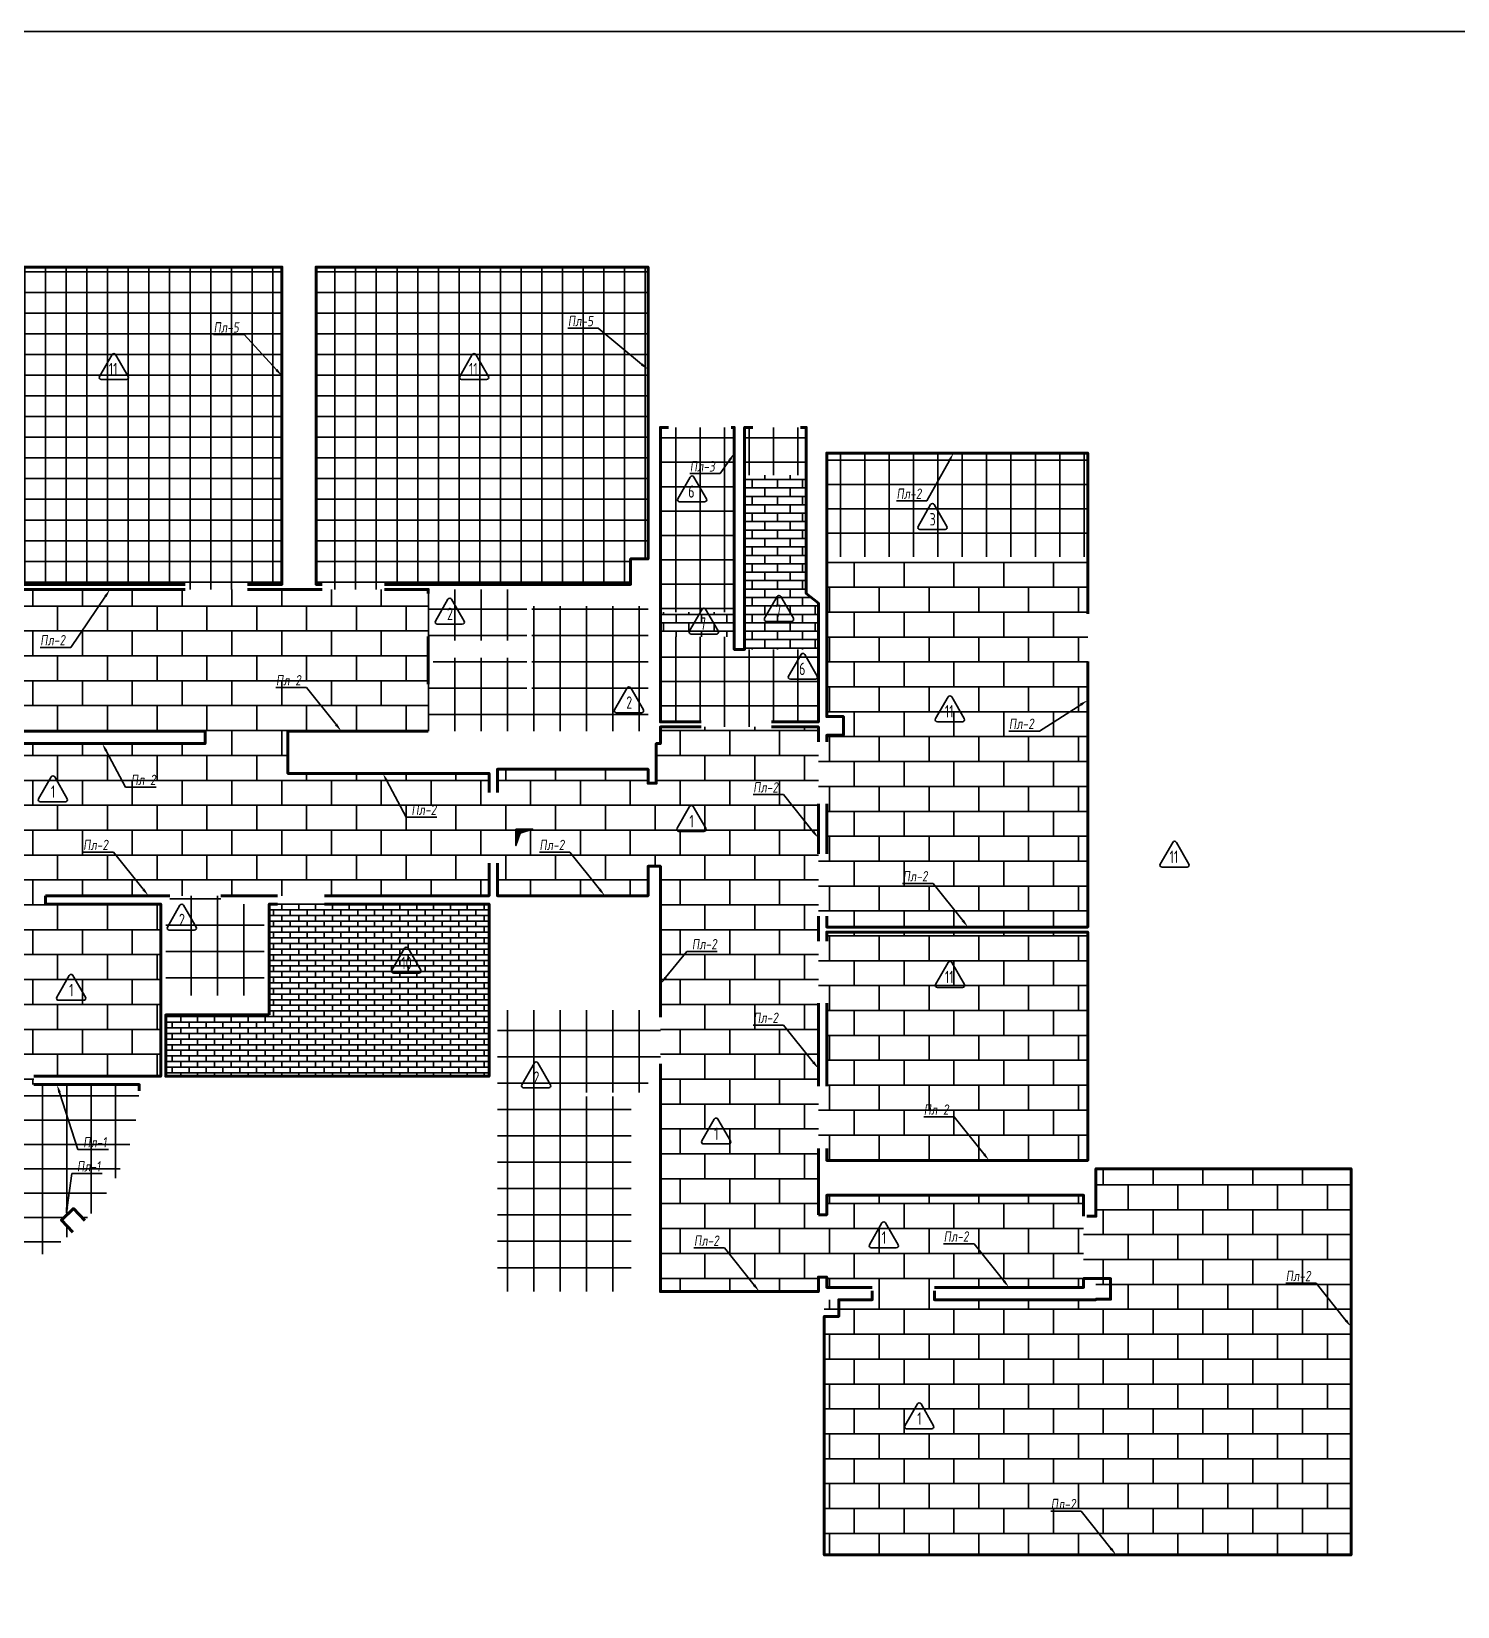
# Model space of a CAD drawing. Header units: millimetres. Extents: x -510890 to 418982, y -118257 to 141350.
# Drawn here: x -172302 to -137923, y -72429 to -34460 of the extents above; entities that cross this region are included whole.
import ezdxf
from ezdxf import colors
from ezdxf.entities.mleader import LeaderData, LeaderLine
from ezdxf.enums import TextEntityAlignment as Align
from ezdxf.math import Vec2, Vec3

# ---------------------------------------------------------------- set-up
doc = ezdxf.new("R2010")
doc.units = ezdxf.units.MM
doc.layers.add('АР_Площадь контур', color=220, linetype='Continuous', lineweight=35, plot=False)
doc.styles.add('ISOCPEUR', font='isocpeur.ttf', dxfattribs={"height": 800})
doc.styles.add('Архитект', font='isocpeur.ttf', dxfattribs={"width": 0.8, "oblique": 8})
pattern_1 = [(0, (209610.45, -28798.6), (0, 203.2254), []), (90, (209610.45, -28798.6), (-304.8, 203.2254), [203.2254, -203.2254])]
pattern_2 = [(90, (2999.9, -126491.3), (-587.375, 0), []), (180, (2999.9, -126491.3), (-6e-14, -587.375), [])]
pattern_3 = [(90, (2999.9, -126491.3), (-635, 0), []), (180, (2999.9, -126491.3), (0, -635), [])]
pattern_4 = [(0, (2999.9, -126491.3), (0, 600.2528), []), (90, (2999.9, -126491.3), (-600.2528, 600.2528), [600.253, -600.253])]
pattern_5 = [(90, (2999.9, -126491.3), (-498.475, 0), []), (180, (2999.9, -126491.3), (-6e-14, -498.475), [])]

# ---------------------------------------------------------------- blocks, each defined once
blk = doc.blocks.new('стрелка')
at = {"true_color": 0xff0505, "transparency": 33554687}
h = blk.add_hatch(color=1, dxfattribs=at)
h.dxf.hatch_style = 1
h.paths.add_polyline_path([(0, 0), (0, 400), (-101, 101), (-400, 0)])
at = {"transparency": 33554687, "flags": 128}
blk.add_lwpolyline([(0, 0), (0, 400), (-101, 101), (-400, 0), (0, 0)], dxfattribs=at)

msp = doc.modelspace()

# ---------------------------------------------------------------- hatches: boundary and pattern name
at = {"layer": 'АР_Площадь контур', "true_color": 0x000000}
h = msp.add_hatch(dxfattribs=at)
h.set_pattern_fill('AR-B816', color=18, scale=2.954)
h.set_pattern_definition([(0, (2999.9, -81926.04), (0, 600.2528), []), (90, (2999.9, -81926.04), (-600.2528, 600.2528), [600.2528, -600.2528])])
h.paths.add_polyline_path([(-168118.9, -51325.6), (-168118.9, -51625.6), (-181228.9, -51625.6), (-181228.9, -51325.6)])
h.paths.add_polyline_path([(-183228.9, -51325.6), (-183228.9, -51625.6), (-183228.9, -52346.8), (-187683.9, -52346.8), (-187683.9, -52808.2), (-187883.9, -52808.2), (-187883.9, -52246.8), (-191638.9, -52246.8), (-191638.9, -52583.1), (-191938.9, -52583.1), (-191938.9, -51625.6), (-195778.9, -51625.6), (-195778.9, -62735.6), (-195978.9, -62735.6), (-195978.9, -62515.6), (-202253.9, -62515.6), (-202253.9, -64735.6), (-195978.9, -64735.6), (-195978.9, -64235.6), (-195778.9, -64235.6), (-195778.9, -64835.6), (-191838.9, -64835.6), (-191838.9, -54583.1), (-191638.9, -54583.1), (-191638.9, -55295.6), (-187883.9, -55295.6), (-187883.9, -54508.2), (-187683.9, -54508.2), (-187683.9, -55295.6), (-176986.9, -55295.6), (-176986.9, -55495.6), (-179423.9, -55495.7), (-179423.9, -59645.7), (-176666.6, -59645.6), (-176666.6, -59845.6), (-174966.6, -59845.6), (-174966.6, -59645.6), (-173946.9, -59645.7), (-173946.9, -59845.6), (-172246.9, -59845.6), (-172246.9, -59645.8), (-169185.6, -59645.6), (-169185.6, -55495.6), (-171966.9, -55495.6), (-171966.9, -55295.6), (-161268.9, -55295.6), (-161268.9, -54508.2), (-161068.9, -54508.2), (-161068.9, -55295.6), (-157439, -55295.6), (-157438.9, -54583.1), (-157138.9, -54583.1), (-157138.9, -64835.6), (-153328.9, -64835.6), (-153328.9, -64485.9), (-153128.9, -64485.8), (-153128.9, -64735.6), (-146938.9, -64735.6), (-146938.9, -62515.6), (-153128.9, -62515.6), (-153128.9, -62985.9), (-153328.9, -62985.9), (-153328.9, -51225.6), (-157138.9, -51225.6), (-157138.9, -51625.6), (-157238.9, -51625.6), (-157238.9, -52583.1), (-157438.9, -52583.1), (-157438.9, -52246.8), (-161068.9, -52246.8), (-161068.9, -52808.2), (-161268.9, -52808.2), (-161268.9, -52346.8), (-166118.9, -52346.8), (-166118.9, -51625.6), (-166118.9, -51325.6), (-162736.7, -51325.6), (-162736.7, -47911), (-174808.9, -47911), (-174808.9, -40140.6), (-183073.9, -40140.6), (-183073.9, -47911), (-186341.5, -47911), (-186341.2, -51325.6)])
at = {"layer": 'АР_Площадь контур', "transparency": 33554687}
h = msp.add_hatch(dxfattribs=at)
h.set_pattern_fill('ANSI37', color=4, scale=157, angle=45, style=0)
h.set_pattern_definition(pattern_5)
h.paths.add_polyline_path([(-166263.9, -47791), (-167097.7, -47793.6), (-167097.7, -47911), (-168597.7, -47911), (-168597.7, -47791), (-173987.4, -47793.6), (-173987.4, -40140.5), (-166263.9, -40140.6)])
h = msp.add_hatch(dxfattribs=at)
h.set_pattern_fill('ANSI37', color=4, scale=157, angle=45, style=0)
h.set_pattern_definition(pattern_5)
h.paths.add_polyline_path([(-157857.5, -47791), (-163793.7, -47791), (-163793.7, -47911), (-165293.7, -47911), (-165293.7, -47791), (-165442.4, -47791), (-165442.4, -40140.7), (-157438.9, -40140.6), (-157438.9, -47172.8), (-157857.5, -47172.8)])
at = {"layer": 'АР_Площадь контур', "true_color": 0x000000}
h = msp.add_hatch(dxfattribs=at)
h.set_pattern_fill('ANSI37', color=18, scale=185, angle=45)
h.set_pattern_definition(pattern_2)
h.paths.add_polyline_path([(-157138.9, -44005.6), (-155358.9, -44005.6), (-155358.9, -48455.6), (-157138.9, -48455.6)])
h = msp.add_hatch(dxfattribs=at)
h.set_pattern_fill('ANSI37', color=18, scale=185, angle=45)
h.set_pattern_definition(pattern_2)
h.paths.add_polyline_path([(-155108.9, -44005.6), (-153623.9, -44005.6), (-153623.9, -45155.6), (-155108.9, -45155.6)])
h = msp.add_hatch(dxfattribs=at)
h.set_pattern_fill('ANSI37', color=18, scale=185, angle=45)
h.set_pattern_definition([(90, (209610.45, -25998.6), (-587.375, 0), []), (180, (209610.45, -25998.6), (-6e-14, -587.375), [])])
h.paths.add_polyline_path([(-153128.9, -44625.2), (-146838.9, -44625.2), (-146838.9, -47125.6), (-153128.9, -47125.6)])
at = {"layer": 'АР_Площадь контур', "true_color": 0xffffff}
h = msp.add_hatch(dxfattribs=at)
h.set_pattern_fill('AR-BRSTD', scale=3)
h.set_pattern_definition(pattern_1)
h.paths.add_polyline_path([(-155108.9, -49355.6), (-153328.9, -49355.6), (-153328.9, -48241), (-153623.9, -48005.2), (-153623.9, -45155.6), (-155108.9, -45155.6)])
at = {"layer": 'АР_Площадь контур', "true_color": 0x000000}
h = msp.add_hatch(dxfattribs=at)
h.set_pattern_fill('AR-B816', color=18, scale=2.954)
h.set_pattern_definition(pattern_4)
h.paths.add_polyline_path([(-146838.8, -56050.6), (-153129.1, -56050.6), (-153129.1, -55784.1), (-153328.9, -55784.1), (-153328.9, -54284.1), (-153128.9, -54284.1), (-153128.9, -53081.8), (-153328.9, -53081.8), (-153328.9, -51581.8), (-153128.9, -51581.8), (-153128.9, -47245.6), (-146839.2, -47245.6)])
h = msp.add_hatch(dxfattribs=at)
h.set_pattern_fill('ANSI37', color=18, scale=200, angle=45)
h.set_pattern_definition(pattern_3)
h.paths.add_polyline_path([(-160358.8, -49142.6), (-162616.2, -49142.6), (-162616.4, -49042.6), (-162736.2, -49042.6), (-162736.6, -48012), (-162616.4, -48012.6), (-162616.4, -47911), (-160359.3, -47911)])
h = msp.add_hatch(dxfattribs=at)
h.set_pattern_fill('ANSI37', color=18, scale=200, angle=45)
h.set_pattern_definition(pattern_3)
h.paths.add_polyline_path([(-157438.9, -51325.6), (-162736.7, -51325.6), (-162736.6, -50195.6), (-162616.8, -50195.6), (-162616.6, -49562.8), (-160359.1, -49562.9), (-160359.3, -50344.9), (-160239.3, -50344.9), (-160239.3, -48309.8), (-157438.9, -48309.8)])
at = {"layer": 'АР_Площадь контур', "true_color": 0xffffff}
h = msp.add_hatch(dxfattribs=at)
h.set_pattern_fill('AR-BRSTD', scale=3)
h.set_pattern_definition(pattern_1)
h.paths.add_polyline_path([(-157138.9, -48455.6), (-155358.9, -48455.6), (-155358.9, -49055.6), (-157138.9, -49055.6)])
at = {"layer": 'АР_Площадь контур', "true_color": 0x000000}
h = msp.add_hatch(dxfattribs=at)
h.set_pattern_fill('ANSI37', color=18, scale=185, angle=45)
h.set_pattern_definition(pattern_2)
h.paths.add_polyline_path([(-155358.9, -49055.6), (-157138.9, -49055.6), (-157138.9, -51105.6), (-156158.9, -51105.6), (-156158.9, -51225.6), (-154458.9, -51225.6), (-154458.9, -51105.6), (-153328.9, -51105.6), (-153328.9, -49355.6), (-155358.9, -49355.6)])
h = msp.add_hatch(dxfattribs=at)
h.set_pattern_fill('ANSI37', color=18, scale=200, angle=45)
h.set_pattern_definition(pattern_3)
h.paths.add_polyline_path([(-166688.9, -57698), (-169065.6, -57698), (-169065.6, -55495.6), (-168963.9, -55495.6), (-168963.9, -55295.6), (-167733.9, -55295.6), (-167733.9, -55495.6), (-166688.9, -55495.6)])
at = {"layer": 'АР_Площадь контур'}
h = msp.add_hatch(dxfattribs=at)
h.set_pattern_fill('AR-BRSTD', color=4, scale=2)
h.set_pattern_definition([(0, (2999.9, -126491.32), (0, 135.4836), []), (90, (2999.9, -126491.32), (-203.2, 135.4836), [135.4836, -135.4836])])
h.paths.add_polyline_path([(-161268.9, -59645.6), (-169065.6, -59645.6), (-169065.5, -58168.3), (-166568.9, -58168.5), (-166568.9, -55495.6), (-161268.9, -55495.6)])
at = {"layer": 'АР_Площадь контур', "true_color": 0x000000}
h = msp.add_hatch(dxfattribs=at)
h.set_pattern_fill('AR-B816', color=18, scale=2.954)
h.set_pattern_definition(pattern_4)
h.paths.add_polyline_path([(-146938.9, -61675.6), (-153128.9, -61675.6), (-153128.9, -61387.8), (-153328.9, -61387.8), (-153328.9, -59887.8), (-153128.9, -59887.8), (-153128.9, -57886.3), (-153328.9, -57886.3), (-153328.9, -56386.3), (-153128.9, -56386.3), (-153128.9, -56170.6), (-146838.9, -56170.6), (-146838.9, -61675.6), (-146938.9, -61675.6)])
h = msp.add_hatch(dxfattribs=at)
h.set_pattern_fill('ANSI37', color=18, scale=200, angle=45)
h.set_pattern_definition(pattern_3)
h.paths.add_polyline_path([(-157841.2, -64836.2), (-161068.9, -64835.6), (-161068.9, -58049.4), (-157438.9, -58049.4), (-157438.9, -58220), (-157138.9, -58220), (-157138.9, -59350), (-157438.9, -59350), (-157438.9, -60034.4), (-159229.9, -60034.4), (-159229.9, -60134.4), (-157841.2, -60135)])
h = msp.add_hatch(dxfattribs=at)
h.set_pattern_fill('ANSI37', color=18, scale=185, angle=45)
h.set_pattern_definition(pattern_2)
edge = h.paths.add_edge_path()
edge.add_line((-179213.1, -59845.6), (-169704.7, -59845.6))
edge.add_arc((-174458.9, -59845.6), 4754.2, -43.58897, 0, ccw=False)
edge.add_line((-171015.4, -63123.6), (-171293.3, -62835.8))
edge.add_line((-171293.3, -62835.8), (-171581, -63113.7))
edge.add_line((-171581, -63113.7), (-171303.2, -63401.4))
edge.add_arc((-174458.9, -59845.6), 4754.2, 272.41103, 311.58897, ccw=False)
edge.add_line((-174258.9, -64595.6), (-174258.9, -64195.6))
edge.add_line((-174258.9, -64195.6), (-174658.9, -64195.6))
edge.add_line((-174658.9, -64195.6), (-174658.9, -64595.6))
edge.add_arc((-174458.9, -59845.6), 4754.2, 228.41103, 267.58874, ccw=False)
edge.add_line((-177614.7, -63401.4), (-177336.8, -63113.7))
edge.add_line((-177336.8, -63113.7), (-177624.6, -62835.8))
edge.add_line((-177624.6, -62835.8), (-177902.4, -63123.6))
edge.add_arc((-174458.9, -59845.6), 4754.2, 180, 223.58897, ccw=False)
h = msp.add_hatch(dxfattribs=at)
h.set_pattern_fill('AR-B816', color=18, scale=2.954)
h.set_pattern_definition(pattern_4)
h.paths.add_polyline_path([(-140488.9, -71185.8), (-153188.9, -71185.4), (-153188.9, -65035.5), (-152032.9, -65035.7), (-152032.9, -64735.6), (-150532.9, -64735.6), (-150532.9, -65035.5), (-146638.9, -65035.7), (-146638.9, -64522.7), (-146938.9, -64522.7), (-146938.9, -63022.7), (-146638.9, -63022.7), (-146638.9, -61875.6), (-140488.9, -61875.6)])

# ---------------------------------------------------------------- linework, layer by layer
at = {"layer": 'АР_Площадь контур', "ltscale": 40}
msp.add_lwpolyline([(-122377, -118257.2), (-207904.1, -118257.2), (-207904.1, -34460), (-122377, -34460)], close=True, dxfattribs=at)
at = {"layer": 'АР_Площадь контур', "color": 201, "lineweight": 60, "true_color": 0xe181fe}
for points in [[(-175488.9, -40140.6), (-174808.9, -40140.6), (-174808.9, -47911), (-168597.7, -47911)], [(-153128.9, -51581.8), (-153128.9, -51425.6), (-152728.9, -51425.6), (-152728.9, -50975.6), (-153128.9, -50975.6), (-153128.9, -44625.2), (-146838.9, -44625.2), (-146838.9, -48495.6)], [(-167097.7, -47911), (-165293.7, -47911)], [(-163793.7, -47911), (-162736.4, -47911), (-162736.6, -48012)], [(-162736.2, -49042.6), (-162736.7, -50195.6)], [(-146838.9, -49645.6), (-146838.9, -56050.6), (-153128.9, -56050.6), (-153128.9, -55784.1)], [(-161068.9, -52808.2), (-161068.9, -52246.8), (-157438.9, -52246.8), (-157438.9, -52583.2), (-157238.9, -52583.2), (-157238.9, -51625.6), (-157138.9, -51625.6), (-157138.9, -51225.6), (-156158.9, -51225.6)], [(-154458.9, -51225.6), (-153328.9, -51225.6), (-153328.9, -51581.8)], [(-162736.7, -51325.6), (-166118.9, -51325.6), (-166118.9, -52346.8), (-161268.9, -52346.8), (-161268.9, -52808.2)], [(-153328.9, -53081.8), (-153328.9, -54284.1)], [(-153128.9, -54284.1), (-153128.9, -53081.8)], [(-161268.9, -54508.2), (-161268.9, -55295.6), (-165238.9, -55295.6)], [(-157138.9, -58220), (-157138.9, -54583.2), (-157438.9, -54583.2), (-157439, -55295.6), (-161068.9, -55295.6), (-161068.9, -54508.2)], [(-171966.9, -55295.6), (-171966.9, -55495.6), (-169185.6, -55495.6), (-169185.6, -59645.6), (-172246.9, -59645.6)], [(-168963.9, -55295.6), (-171966.9, -55295.6)], [(-166368.9, -55295.6), (-167733.9, -55295.6)], [(-153328.9, -55784.1), (-153328.9, -56386.3)], [(-153128.9, -56386.3), (-153128.9, -56170.6), (-146838.9, -56170.6), (-146838.9, -61675.6), (-153128.9, -61675.6), (-153128.9, -61387.8)], [(-153328.9, -57886.3), (-153328.9, -59887.8)], [(-153128.9, -59887.8), (-153128.9, -57886.3)], [(-152032.9, -64735.6), (-153128.9, -64735.6), (-153128.9, -64485.9), (-153328.9, -64485.9), (-153328.9, -64835.6), (-157138.9, -64835.6), (-157138.9, -59350)], [(-153328.9, -61387.8), (-153328.9, -62985.9)], [(-152032.9, -64815.6), (-152032.9, -65035.6), (-152838.9, -65035.6), (-152838.9, -65435.6), (-153188.9, -65435.6), (-153188.9, -71185.6), (-140488.9, -71185.6), (-140488.9, -61875.6), (-146638.9, -61875.6), (-146638.9, -63022.7), (-146858.9, -63022.7)], [(-153328.9, -62985.9), (-153128.9, -62985.9), (-153128.9, -62515.6), (-146938.9, -62515.6), (-146938.9, -63022.7)], [(-150532.9, -64735.6), (-146938.9, -64735.6), (-146938.9, -64522.7), (-146288.6, -64522.7), (-146288.6, -65022.7), (-146638.9, -65022.7), (-146638.9, -65035.6), (-150532.9, -65035.6), (-150532.9, -64815.6)]]:
    msp.add_lwpolyline(points, dxfattribs=at)
at = {"layer": 'АР_Площадь контур', "lineweight": 60}
for points in [[(-168597.7, -47791), (-173987.4, -47791), (-173987.4, -40140.7), (-166263.9, -40140.7), (-166263.9, -47791), (-167097.7, -47791)], [(-165293.7, -47791), (-165442.4, -47791), (-165442.4, -40140.7), (-157438.9, -40140.7), (-157438.9, -47172.9), (-157857.5, -47172.9), (-157857.5, -47791), (-163793.7, -47791)], [(-156948.9, -44005.6), (-157138.9, -44005.6), (-157138.9, -51105.6), (-156158.9, -51105.6)], [(-154914, -44005.6), (-155108.9, -44005.6), (-155108.9, -49355.6), (-155358.9, -49355.6), (-155358.9, -44005.6), (-155433.9, -44005.6)], [(-154458.9, -51105.6), (-153328.9, -51105.6), (-153328.9, -48241), (-153623.9, -48005.2), (-153623.9, -44005.6), (-153763.9, -44005.6)], [(-166568.9, -58168.5), (-169065.5, -58168.3), (-169065.5, -59645.6), (-161268.9, -59645.6), (-161268.9, -55495.6), (-165238.9, -55495.6)], [(-166368.9, -55495.6), (-166568.9, -55495.6), (-166569.2, -58168.5)], [(-172246.9, -59845.6), (-169704.7, -59845.6), (-169707.1, -59995.6)], [(-171015.4, -63123.6), (-171293.3, -62835.8), (-171581, -63113.7), (-171303.2, -63401.4)]]:
    msp.add_lwpolyline(points, dxfattribs=at)
at = {"layer": 'АР_Площадь контур', "linetype": 'Continuous'}
for points in [[(-170620.2, -42849.4), (-170014, -42849.4, 0.5773495), (-169970.7, -42774.4), (-170273.8, -42249.4, 0.5773541), (-170360.4, -42249.4), (-170663.5, -42774.4, 0.5773491), (-170620.2, -42849.4, 0.0000017)], [(-161935.9, -42848.7), (-161329.7, -42848.7, 0.5773495), (-161286.4, -42773.7), (-161589.5, -42248.7, 0.5773541), (-161676.1, -42248.7), (-161979.2, -42773.7, 0.5773491), (-161935.9, -42848.7, 0.0000017)], [(-156680.3, -45800.1), (-156074.1, -45800.1, 0.5773495), (-156030.8, -45725.1), (-156333.9, -45200.1, 0.5773541), (-156420.5, -45200.1), (-156723.6, -45725.1, 0.5773491), (-156680.3, -45800.1, 0.0000017)], [(-150884.9, -46466.5), (-150278.6, -46466.5, 0.5773495), (-150235.3, -46391.5), (-150538.5, -45866.5, 0.5773541), (-150625.1, -45866.5), (-150928.2, -46391.5, 0.5773491), (-150884.9, -46466.5, 0.0000017)], [(-162522.1, -48747.6), (-161915.8, -48747.6, 0.5773495), (-161872.5, -48672.6), (-162175.6, -48147.6, 0.5773541), (-162262.2, -48147.6), (-162565.4, -48672.6, 0.5773491), (-162522.1, -48747.6, 0.0000017)], [(-154584.5, -48681.4), (-153978.3, -48681.4, 0.5773495), (-153935, -48606.4), (-154238.1, -48081.4, 0.5773541), (-154324.7, -48081.4), (-154627.8, -48606.4, 0.5773491), (-154584.5, -48681.4, 0.0000017)], [(-156396, -48986.8), (-155789.8, -48986.8, 0.5773495), (-155746.5, -48911.8), (-156049.6, -48386.8, 0.5773541), (-156136.2, -48386.8), (-156439.3, -48911.8, 0.5773491), (-156396, -48986.8, 0.0000017)], [(-154007.4, -50076.2), (-153401.2, -50076.2, 0.5773495), (-153357.9, -50001.2), (-153661, -49476.2, 0.5773541), (-153747.6, -49476.2), (-154050.7, -50001.2, 0.5773491), (-154007.4, -50076.2, 0.0000017)], [(-158201.1, -50885.1), (-157594.9, -50885.1, 0.5773495), (-157551.6, -50810.1), (-157854.7, -50285.1, 0.5773541), (-157941.3, -50285.1), (-158244.4, -50810.1, 0.5773491), (-158201.1, -50885.1, 0.0000017)], [(-150463.4, -51100.2), (-149857.2, -51100.2, 0.5773495), (-149813.9, -51025.2), (-150117, -50500.2, 0.5773541), (-150203.6, -50500.2), (-150506.7, -51025.2, 0.5773491), (-150463.4, -51100.2, 0.0000017)], [(-172090, -53031.6), (-171483.8, -53031.6, 0.5773495), (-171440.5, -52956.6), (-171743.6, -52431.6, 0.5773541), (-171830.2, -52431.6), (-172133.3, -52956.6, 0.5773491), (-172090, -53031.6, 0.0000017)], [(-156696.5, -53744.4), (-156090.3, -53744.4, 0.5773495), (-156047, -53669.4), (-156350.1, -53144.4, 0.5773541), (-156436.7, -53144.4), (-156739.8, -53669.4, 0.5773491), (-156696.5, -53744.4, 0.0000017)], [(-145046.6, -54607.8), (-144440.4, -54607.8, 0.5773495), (-144397.1, -54532.8), (-144700.2, -54007.8, 0.5773541), (-144786.8, -54007.8), (-145089.9, -54532.8, 0.5773491), (-145046.6, -54607.8, 0.0000017)], [(-168983.6, -56123.9), (-168377.4, -56123.9, 0.5773495), (-168334.1, -56048.9), (-168637.2, -55523.9, 0.5773541), (-168723.8, -55523.9), (-169026.9, -56048.9, 0.5773491), (-168983.6, -56123.9, 0.0000017)], [(-163569, -57162.3), (-162962.8, -57162.3, 0.5773495), (-162919.5, -57087.3), (-163222.6, -56562.3, 0.5773541), (-163309.2, -56562.3), (-163612.3, -57087.3, 0.5773491), (-163569, -57162.3, 0.0000017)], [(-150462.1, -57505.6), (-149855.8, -57505.6, 0.5773495), (-149812.5, -57430.6), (-150115.6, -56905.6, 0.5773541), (-150202.3, -56905.6), (-150505.4, -57430.6, 0.5773491), (-150462.1, -57505.6, 0.0000017)], [(-171650.4, -57815), (-171044.2, -57815, 0.5773495), (-171000.9, -57740), (-171304, -57215, 0.5773541), (-171390.6, -57215), (-171693.7, -57740, 0.5773491), (-171650.4, -57815, 0.0000017)], [(-160437.7, -59926.8), (-159831.5, -59926.8, 0.5773495), (-159788.2, -59851.8), (-160091.3, -59326.8, 0.5773541), (-160177.9, -59326.8), (-160481, -59851.8, 0.5773491), (-160437.7, -59926.8, 0.0000017)], [(-156100.6, -61278.3), (-155494.4, -61278.3, 0.5773495), (-155451.1, -61203.3), (-155754.2, -60678.3, 0.5773541), (-155840.8, -60678.3), (-156143.9, -61203.3, 0.5773491), (-156100.6, -61278.3, 0.0000017)], [(-152058.6, -63781.9), (-151452.4, -63781.9, 0.5773495), (-151409.1, -63706.9), (-151712.2, -63181.9, 0.5773541), (-151798.8, -63181.9), (-152101.9, -63706.9, 0.5773491), (-152058.6, -63781.9, 0.0000017)], [(-151204.1, -68145), (-150597.8, -68145, 0.5773495), (-150554.5, -68070), (-150857.6, -67545, 0.5773541), (-150944.2, -67545), (-151247.4, -68070, 0.5773491), (-151204.1, -68145, 0.0000017)]]:
    msp.add_lwpolyline(points, format="xyb", dxfattribs=at)
at = {"layer": 'АР_Площадь контур', "color": 201, "lineweight": 60, "true_color": 0xe181fe}
msp.add_lwpolyline([(-181228.9, -51325.6), (-168118.9, -51325.6), (-168118.9, -51625.6), (-181228.9, -51625.6)], close=True, dxfattribs=at)

# ---------------------------------------------------------------- block references
at = {"layer": 'АР_Площадь контур', "transparency": 33554687, "xscale": -1, "rotation": 270}
msp.add_blockref('стрелка', (-160623.4, -53686.2), dxfattribs=at)

# ---------------------------------------------------------------- texts
at = {"layer": 'АР_Площадь контур', "linetype": 'Continuous', "style": 'ISOCPEUR', "width": 0.7}
for s, p in [('11', (-170333.7, -42747.8)), ('11', (-161649.4, -42747)), ('6', (-156393.8, -45698.4)), ('3', (-150576.3, -46369.7)), ('2', (-162213.5, -48650.8)), ('7', (-156109.6, -48885.1)), ('7', (-154298, -48579.7)), ('6', (-153721, -49974.5)), ('2', (-157892.6, -50788.3)), ('11', (-150176.9, -50998.5)), ('1', (-171781.5, -52934.8)), ('1', (-156388, -53647.6)), ('11', (-144760.1, -54506.1)), ('2', (-168675.1, -56027.1)), ('10', (-163260.5, -57065.5)), ('11', (-150175.6, -57403.9)), ('1', (-171341.9, -57718.2)), ('2', (-160129.2, -59830)), ('1', (-155792.1, -61181.5)), ('1', (-151750.1, -63685.1)), ('1', (-150895.5, -68048.2))]:
    msp.add_text(s, height=300, dxfattribs=at).set_placement(p, align=Align.CENTER)

# ---------------------------------------------------------------- leaders
at = {"layer": 'АР_Площадь контур'}
ml = msp.add_multileader_mtext('Standard', dxfattribs=at)
ml.set_content('Пл-5', color=256, style='Архитект')
ml.set_leader_properties(color=256, linetype='ByLayer', lineweight=-1)
ml.build(insert=Vec2(0, 0))
ml.multileader.update_dxf_attribs({"text_left_attachment_type": 6, "text_right_attachment_type": 6, "dogleg_length": 25, "arrow_head_size": 200})
ctx = ml.context
ctx.base_point, ctx.char_height, ctx.arrow_head_size, ctx.landing_gap_size, ctx.plane_origin = Vec3(-159472, -41615.2), 250, 200, 100, Vec3(-172897.6, -41856.8)
ctx.left_attachment, ctx.right_attachment = 6, 6
notes = []
notes.append((ctx, [(0, (1, 1, 0), (-158636.7, -41615.2), (-1, 0), 25, [(1, [(-157438.9, -42609.4)], 0, [])])]))
ctx.mtext.insert, ctx.mtext.width, ctx.mtext.defined_height, ctx.mtext.line_spacing_style, ctx.mtext.flow_direction = Vec3(-159372, -41315.2), 3549.472, 1007.6, 2, 5
ml = msp.add_multileader_mtext('Standard', dxfattribs=at)
ml.set_content('Пл-5', color=256, style='Архитект')
ml.set_leader_properties(color=256, linetype='ByLayer', lineweight=-1)
ml.build(insert=Vec2(0, 0))
ml.multileader.update_dxf_attribs({"text_left_attachment_type": 6, "text_right_attachment_type": 6, "dogleg_length": 25, "arrow_head_size": 200})
ctx = ml.context
ctx.base_point, ctx.char_height, ctx.arrow_head_size, ctx.landing_gap_size, ctx.plane_origin = Vec3(-168012.1, -41768.2), 250, 200, 100, Vec3(-180898.1, -42009.8)
ctx.left_attachment, ctx.right_attachment = 6, 6
notes.append((ctx, [(0, (1, 1, 0), (-167176.8, -41768.2), (-1, 0), 25, [(1, [(-166263.9, -42762.4)], 0, [])])]))
ctx.mtext.insert, ctx.mtext.width, ctx.mtext.defined_height, ctx.mtext.line_spacing_style, ctx.mtext.flow_direction = Vec3(-167912.1, -41468.2), 3549.472, 1007.6, 2, 5
ml = msp.add_multileader_mtext('Standard', dxfattribs=at)
ml.set_content('Пл-3', color=256, style='Архитект')
ml.set_leader_properties(color=256, linetype='ByLayer', lineweight=-1)
ml.build(insert=Vec2(0, 0))
ml.multileader.update_dxf_attribs({"text_left_attachment_type": 6, "text_right_attachment_type": 6, "dogleg_length": 25, "arrow_head_size": 200})
ctx = ml.context
ctx.base_point, ctx.char_height, ctx.arrow_head_size, ctx.landing_gap_size, ctx.plane_origin = Vec3(-156532.4, -45118.7), 250, 200, 100, Vec3(-170258.7, -45101.2)
ctx.left_attachment, ctx.right_attachment = 6, 6
notes.append((ctx, [(0, (1, 1, 0), (-155697.1, -45118.7), (-1, 0), 25, [(1, [(-155358.2, -44626.9)], 0, [])])]))
ctx.mtext.insert, ctx.mtext.width, ctx.mtext.defined_height, ctx.mtext.line_spacing_style, ctx.mtext.flow_direction = Vec3(-156432.4, -44818.7), 3549.472, 1007.6, 2, 5
ml = msp.add_multileader_mtext('Standard', dxfattribs=at)
ml.set_content('Пл-2', color=256, style='Архитект')
ml.set_leader_properties(color=256, linetype='ByLayer', lineweight=-1)
ml.build(insert=Vec2(0, 0))
ml.multileader.update_dxf_attribs({"text_left_attachment_type": 6, "text_right_attachment_type": 6, "dogleg_length": 25, "arrow_head_size": 200})
ctx = ml.context
ctx.base_point, ctx.char_height, ctx.arrow_head_size, ctx.landing_gap_size, ctx.plane_origin = Vec3(-151548.7, -45778.2), 250, 200, 100, Vec3(-165150, -45460.8)
ctx.left_attachment, ctx.right_attachment = 6, 6
notes.append((ctx, [(0, (1, 1, 0), (-150713.4, -45778.2), (-1, 0), 25, [(1, [(-150074.9, -44625.2)], 0, [])])]))
ctx.mtext.insert, ctx.mtext.width, ctx.mtext.defined_height, ctx.mtext.line_spacing_style, ctx.mtext.flow_direction = Vec3(-151448.7, -45478.2), 3549.472, 1007.6, 2, 5
ml = msp.add_multileader_mtext('Standard', dxfattribs=at)
ml.set_content('Пл-2', color=256, style='Архитект')
ml.set_leader_properties(color=256, linetype='ByLayer', lineweight=-1)
ml.build(insert=Vec2(0, 0))
ml.multileader.update_dxf_attribs({"text_left_attachment_type": 6, "text_right_attachment_type": 6, "dogleg_length": 25, "arrow_head_size": 200})
ctx = ml.context
ctx.base_point, ctx.char_height, ctx.arrow_head_size, ctx.landing_gap_size, ctx.plane_origin = Vec3(-172193.1, -49309.4), 250, 200, 100, Vec3(-185794.4, -48991.9)
ctx.left_attachment, ctx.right_attachment = 6, 6
notes.append((ctx, [(0, (1, 1, 0), (-171357.8, -49309.4), (-1, 0), 25, [(1, [(-170408.2, -47911)], 0, [])])]))
ctx.mtext.insert, ctx.mtext.width, ctx.mtext.defined_height, ctx.mtext.line_spacing_style, ctx.mtext.flow_direction = Vec3(-172093.1, -49009.4), 3549.472, 1007.6, 2, 5
ml = msp.add_multileader_mtext('Standard', dxfattribs=at)
ml.set_content('Пл-2', color=256, style='Архитект')
ml.set_leader_properties(color=256, linetype='ByLayer', lineweight=-1)
ml.build(insert=Vec2(0, 0))
ml.multileader.update_dxf_attribs({"text_left_attachment_type": 6, "text_right_attachment_type": 6, "dogleg_length": 25, "arrow_head_size": 200})
ctx = ml.context
ctx.base_point, ctx.char_height, ctx.arrow_head_size, ctx.landing_gap_size, ctx.plane_origin = Vec3(-166509.1, -50275), 250, 200, 100, Vec3(-180110.4, -49957.5)
ctx.left_attachment, ctx.right_attachment = 6, 6
notes.append((ctx, [(0, (1, 1, 0), (-165673.8, -50275), (-1, 0), 25, [(1, [(-164833, -51325.6)], 0, [])])]))
ctx.mtext.insert, ctx.mtext.width, ctx.mtext.defined_height, ctx.mtext.line_spacing_style, ctx.mtext.flow_direction = Vec3(-166409.1, -49975), 3549.472, 1007.6, 2, 5
ml = msp.add_multileader_mtext('Standard', dxfattribs=at)
ml.set_content('Пл-2', color=256, style='Архитект')
ml.set_leader_properties(color=256, linetype='ByLayer', lineweight=-1)
ml.build(insert=Vec2(0, 0))
ml.multileader.update_dxf_attribs({"text_left_attachment_type": 6, "text_right_attachment_type": 6, "dogleg_length": 25, "arrow_head_size": 200})
ctx = ml.context
ctx.base_point, ctx.char_height, ctx.arrow_head_size, ctx.landing_gap_size, ctx.plane_origin = Vec3(-148838.8, -51325.6), 250, 200, 100, Vec3(-162440.1, -51008.1)
ctx.left_attachment, ctx.right_attachment = 6, 6
notes.append((ctx, [(0, (1, 1, 0), (-148003.5, -51325.6), (-1, 0), 25, [(1, [(-146838.9, -50581.5)], 0, [])])]))
ctx.mtext.insert, ctx.mtext.width, ctx.mtext.defined_height, ctx.mtext.line_spacing_style, ctx.mtext.flow_direction = Vec3(-148738.8, -51025.6), 3549.472, 1007.6, 2, 5
ml = msp.add_multileader_mtext('Standard', dxfattribs=at)
ml.set_content('Пл-2', color=256, style='Архитект')
ml.set_leader_properties(color=256, linetype='ByLayer', lineweight=-1)
ml.build(insert=Vec2(0, 0))
ml.multileader.update_dxf_attribs({"text_left_attachment_type": 6, "text_right_attachment_type": 6, "dogleg_length": 25, "arrow_head_size": 200})
ctx = ml.context
ctx.base_point, ctx.char_height, ctx.arrow_head_size, ctx.landing_gap_size, ctx.plane_origin = Vec3(-170008.9, -52676), 250, 200, 100, Vec3(-183610.3, -52358.5)
ctx.left_attachment, ctx.right_attachment = 6, 6
notes.append((ctx, [(1, (1, 1, 0), (-170033.9, -52676), (1, 0), 25, [(1, [(-170596.4, -51625.6)], 0, [])])]))
ctx.mtext.insert, ctx.mtext.width, ctx.mtext.defined_height, ctx.mtext.line_spacing_style, ctx.mtext.flow_direction = Vec3(-169908.9, -52376), 3549.472, 1007.6, 2, 5
ml = msp.add_multileader_mtext('Standard', dxfattribs=at)
ml.set_content('Пл-2', color=256, style='Архитект')
ml.set_leader_properties(color=256, linetype='ByLayer', lineweight=-1)
ml.build(insert=Vec2(0, 0))
ml.multileader.update_dxf_attribs({"text_left_attachment_type": 6, "text_right_attachment_type": 6, "dogleg_length": 25, "arrow_head_size": 200})
ctx = ml.context
ctx.base_point, ctx.char_height, ctx.arrow_head_size, ctx.landing_gap_size, ctx.plane_origin = Vec3(-163244.4, -53397.2), 250, 200, 100, Vec3(-176845.7, -53079.8)
ctx.left_attachment, ctx.right_attachment = 6, 6
notes.append((ctx, [(1, (1, 1, 0), (-163269.4, -53397.2), (1, 0), 25, [(1, [(-163831.9, -52346.8)], 0, [])])]))
ctx.mtext.insert, ctx.mtext.width, ctx.mtext.defined_height, ctx.mtext.line_spacing_style, ctx.mtext.flow_direction = Vec3(-163144.4, -53097.2), 3549.472, 1007.6, 2, 5
ml = msp.add_multileader_mtext('Standard', dxfattribs=at)
ml.set_content('Пл-2', color=256, style='Архитект')
ml.set_leader_properties(color=256, linetype='ByLayer', lineweight=-1)
ml.build(insert=Vec2(0, 0))
ml.multileader.update_dxf_attribs({"text_left_attachment_type": 6, "text_right_attachment_type": 6, "dogleg_length": 25, "arrow_head_size": 200})
ctx = ml.context
ctx.base_point, ctx.char_height, ctx.arrow_head_size, ctx.landing_gap_size, ctx.plane_origin = Vec3(-155005, -52857.4), 250, 200, 100, Vec3(-168606.3, -52539.9)
ctx.left_attachment, ctx.right_attachment = 6, 6
notes.append((ctx, [(0, (1, 1, 0), (-154169.7, -52857.4), (-1, 0), 25, [(1, [(-153328.9, -53908)], 0, [])])]))
ctx.mtext.insert, ctx.mtext.width, ctx.mtext.defined_height, ctx.mtext.line_spacing_style, ctx.mtext.flow_direction = Vec3(-154905, -52557.4), 3549.472, 1007.6, 2, 5
ml = msp.add_multileader_mtext('Standard', dxfattribs=at)
ml.set_content('Пл-2', color=256, style='Архитект')
ml.set_leader_properties(color=256, linetype='ByLayer', lineweight=-1)
ml.build(insert=Vec2(0, 0))
ml.multileader.update_dxf_attribs({"text_left_attachment_type": 6, "text_right_attachment_type": 6, "dogleg_length": 25, "arrow_head_size": 200})
ctx = ml.context
ctx.base_point, ctx.char_height, ctx.arrow_head_size, ctx.landing_gap_size, ctx.plane_origin = Vec3(-171157.4, -54245), 250, 200, 100, Vec3(-184758.8, -53927.5)
ctx.left_attachment, ctx.right_attachment = 6, 6
notes.append((ctx, [(0, (1, 1, 0), (-170322.2, -54245), (-1, 0), 25, [(1, [(-169481.4, -55295.6)], 0, [])])]))
ctx.mtext.insert, ctx.mtext.width, ctx.mtext.defined_height, ctx.mtext.line_spacing_style, ctx.mtext.flow_direction = Vec3(-171057.4, -53945), 3549.472, 1007.6, 2, 5
ml = msp.add_multileader_mtext('Standard', dxfattribs=at)
ml.set_content('Пл-2', color=256, style='Архитект')
ml.set_leader_properties(color=256, linetype='ByLayer', lineweight=-1)
ml.build(insert=Vec2(0, 0))
ml.multileader.update_dxf_attribs({"text_left_attachment_type": 6, "text_right_attachment_type": 6, "dogleg_length": 25, "arrow_head_size": 200})
ctx = ml.context
ctx.base_point, ctx.char_height, ctx.arrow_head_size, ctx.landing_gap_size, ctx.plane_origin = Vec3(-160157.2, -54245), 250, 200, 100, Vec3(-173758.5, -53927.5)
ctx.left_attachment, ctx.right_attachment = 6, 6
notes.append((ctx, [(0, (1, 1, 0), (-159321.9, -54245), (-1, 0), 25, [(1, [(-158481.1, -55295.6)], 0, [])])]))
ctx.mtext.insert, ctx.mtext.width, ctx.mtext.defined_height, ctx.mtext.line_spacing_style, ctx.mtext.flow_direction = Vec3(-160057.2, -53945), 3549.472, 1007.6, 2, 5
ml = msp.add_multileader_mtext('Standard', dxfattribs=at)
ml.set_content('Пл-2', color=256, style='Архитект')
ml.set_leader_properties(color=256, linetype='ByLayer', lineweight=-1)
ml.build(insert=Vec2(0, 0))
ml.multileader.update_dxf_attribs({"text_left_attachment_type": 6, "text_right_attachment_type": 6, "dogleg_length": 25, "arrow_head_size": 200})
ctx = ml.context
ctx.base_point, ctx.char_height, ctx.arrow_head_size, ctx.landing_gap_size, ctx.plane_origin = Vec3(-151400.1, -55000), 250, 200, 100, Vec3(-165001.4, -54682.5)
ctx.left_attachment, ctx.right_attachment = 6, 6
notes.append((ctx, [(0, (1, 1, 0), (-150564.8, -55000), (-1, 0), 25, [(1, [(-149724, -56050.6)], 0, [])])]))
ctx.mtext.insert, ctx.mtext.width, ctx.mtext.defined_height, ctx.mtext.line_spacing_style, ctx.mtext.flow_direction = Vec3(-151300.1, -54700), 3549.472, 1007.6, 2, 5
ml = msp.add_multileader_mtext('Standard', dxfattribs=at)
ml.set_content('Пл-2', color=256, style='Архитект')
ml.set_leader_properties(color=256, linetype='ByLayer', lineweight=-1)
ml.build(insert=Vec2(0, 0))
ml.multileader.update_dxf_attribs({"text_left_attachment_type": 6, "text_right_attachment_type": 6, "dogleg_length": 25, "arrow_head_size": 200})
ctx = ml.context
ctx.base_point, ctx.char_height, ctx.arrow_head_size, ctx.landing_gap_size, ctx.plane_origin = Vec3(-156481.1, -56637.4), 250, 200, 100, Vec3(-170082.4, -56319.9)
ctx.left_attachment, ctx.right_attachment = 6, 6
notes.append((ctx, [(1, (1, 1, 0), (-156506.1, -56637.4), (1, 0), 25, [(1, [(-157138.9, -57422.7)], 0, [])])]))
ctx.mtext.insert, ctx.mtext.width, ctx.mtext.defined_height, ctx.mtext.line_spacing_style, ctx.mtext.flow_direction = Vec3(-156381.1, -56337.4), 3549.472, 1007.6, 2, 5
ml = msp.add_multileader_mtext('Standard', dxfattribs=at)
ml.set_content('Пл-2', color=256, style='Архитект')
ml.set_leader_properties(color=256, linetype='ByLayer', lineweight=-1)
ml.build(insert=Vec2(0, 0))
ml.multileader.update_dxf_attribs({"text_left_attachment_type": 6, "text_right_attachment_type": 6, "dogleg_length": 25, "arrow_head_size": 200})
ctx = ml.context
ctx.base_point, ctx.char_height, ctx.arrow_head_size, ctx.landing_gap_size, ctx.plane_origin = Vec3(-155005, -58412), 250, 200, 100, Vec3(-168606.3, -58094.5)
ctx.left_attachment, ctx.right_attachment = 6, 6
notes.append((ctx, [(0, (1, 1, 0), (-154169.7, -58412), (-1, 0), 25, [(1, [(-153328.9, -59462.7)], 0, [])])]))
ctx.mtext.insert, ctx.mtext.width, ctx.mtext.defined_height, ctx.mtext.line_spacing_style, ctx.mtext.flow_direction = Vec3(-154905, -58112), 3549.472, 1007.6, 2, 5
ml = msp.add_multileader_mtext('Standard', dxfattribs=at)
ml.set_content('Пл-1', color=256, style='Архитект')
ml.set_leader_properties(color=256, linetype='ByLayer', lineweight=-1)
ml.build(insert=Vec2(0, 0))
ml.multileader.update_dxf_attribs({"text_left_attachment_type": 6, "text_right_attachment_type": 6, "dogleg_length": 25, "arrow_head_size": 200})
ctx = ml.context
ctx.base_point, ctx.char_height, ctx.arrow_head_size, ctx.landing_gap_size, ctx.plane_origin = Vec3(-171157.2, -61413.6), 250, 200, 100, Vec3(-184758.5, -61096.1)
ctx.left_attachment, ctx.right_attachment = 6, 6
notes.append((ctx, [(1, (1, 1, 0), (-171182.2, -61413.6), (1, 0), 25, [(1, [(-171688.2, -59845.6)], 0, [])])]))
ctx.mtext.insert, ctx.mtext.width, ctx.mtext.defined_height, ctx.mtext.line_spacing_style, ctx.mtext.flow_direction = Vec3(-171057.2, -61113.6), 3549.472, 1007.6, 2, 5
ml = msp.add_multileader_mtext('Standard', dxfattribs=at)
ml.set_content('Пл-2', color=256, style='Архитект')
ml.set_leader_properties(color=256, linetype='ByLayer', lineweight=-1)
ml.build(insert=Vec2(0, 0))
ml.multileader.update_dxf_attribs({"text_left_attachment_type": 6, "text_right_attachment_type": 6, "dogleg_length": 25, "arrow_head_size": 200})
ctx = ml.context
ctx.base_point, ctx.char_height, ctx.arrow_head_size, ctx.landing_gap_size, ctx.plane_origin = Vec3(-150892.4, -60625), 250, 200, 100, Vec3(-164493.7, -60307.5)
ctx.left_attachment, ctx.right_attachment = 6, 6
notes.append((ctx, [(0, (1, 1, 0), (-150057.1, -60625), (-1, 0), 25, [(1, [(-149216.3, -61675.6)], 0, [])])]))
ctx.mtext.insert, ctx.mtext.width, ctx.mtext.defined_height, ctx.mtext.line_spacing_style, ctx.mtext.flow_direction = Vec3(-150792.4, -60325), 3549.472, 1007.6, 2, 5
ml = msp.add_multileader_mtext('Standard', dxfattribs=at)
ml.set_content('Пл-1', color=256, style='Архитект')
ml.set_leader_properties(color=256, linetype='ByLayer', lineweight=-1)
ml.build(insert=Vec2(0, 0))
ml.multileader.update_dxf_attribs({"text_left_attachment_type": 6, "text_right_attachment_type": 6, "dogleg_length": 25, "arrow_head_size": 200})
ctx = ml.context
ctx.base_point, ctx.char_height, ctx.arrow_head_size, ctx.landing_gap_size, ctx.plane_origin = Vec3(-171307.2, -61993.6), 250, 200, 100, Vec3(-184908.5, -61676.1)
ctx.left_attachment, ctx.right_attachment = 6, 6
notes.append((ctx, [(1, (1, 1, 0), (-171332.2, -61993.6), (1, 0), 25, [(1, [(-171472.8, -63009.2)], 0, [])])]))
ctx.mtext.insert, ctx.mtext.width, ctx.mtext.defined_height, ctx.mtext.line_spacing_style, ctx.mtext.flow_direction = Vec3(-171207.2, -61693.6), 3549.472, 1007.6, 2, 5
ml = msp.add_multileader_mtext('Standard', dxfattribs=at)
ml.set_content('Пл-2', color=256, style='Архитект')
ml.set_leader_properties(color=256, linetype='ByLayer', lineweight=-1)
ml.build(insert=Vec2(0, 0))
ml.multileader.update_dxf_attribs({"text_left_attachment_type": 6, "text_right_attachment_type": 6, "dogleg_length": 25, "arrow_head_size": 200})
ctx = ml.context
ctx.base_point, ctx.char_height, ctx.arrow_head_size, ctx.landing_gap_size, ctx.plane_origin = Vec3(-150412, -63685), 250, 200, 100, Vec3(-164013.3, -63367.5)
ctx.left_attachment, ctx.right_attachment = 6, 6
notes.append((ctx, [(0, (1, 1, 0), (-149576.7, -63685), (-1, 0), 25, [(1, [(-148735.9, -64735.6)], 0, [])])]))
ctx.mtext.insert, ctx.mtext.width, ctx.mtext.defined_height, ctx.mtext.line_spacing_style, ctx.mtext.flow_direction = Vec3(-150312, -63385), 3549.472, 1007.6, 2, 5
ml = msp.add_multileader_mtext('Standard', dxfattribs=at)
ml.set_content('Пл-2', color=256, style='Архитект')
ml.set_leader_properties(color=256, linetype='ByLayer', lineweight=-1)
ml.build(insert=Vec2(0, 0))
ml.multileader.update_dxf_attribs({"text_left_attachment_type": 6, "text_right_attachment_type": 6, "dogleg_length": 25, "arrow_head_size": 200})
ctx = ml.context
ctx.base_point, ctx.char_height, ctx.arrow_head_size, ctx.landing_gap_size, ctx.plane_origin = Vec3(-156431.7, -63785), 250, 200, 100, Vec3(-170033.1, -63467.5)
ctx.left_attachment, ctx.right_attachment = 6, 6
notes.append((ctx, [(0, (1, 1, 0), (-155596.5, -63785), (-1, 0), 25, [(1, [(-154755.7, -64835.6)], 0, [])])]))
ctx.mtext.insert, ctx.mtext.width, ctx.mtext.defined_height, ctx.mtext.line_spacing_style, ctx.mtext.flow_direction = Vec3(-156331.7, -63485), 3549.472, 1007.6, 2, 5
ml = msp.add_multileader_mtext('Standard', dxfattribs=at)
ml.set_content('Пл-2', color=256, style='Архитект')
ml.set_leader_properties(color=256, linetype='ByLayer', lineweight=-1)
ml.build(insert=Vec2(0, 0))
ml.multileader.update_dxf_attribs({"text_left_attachment_type": 6, "text_right_attachment_type": 6, "dogleg_length": 25, "arrow_head_size": 200})
ctx = ml.context
ctx.base_point, ctx.char_height, ctx.arrow_head_size, ctx.landing_gap_size, ctx.plane_origin = Vec3(-142165, -64637.2), 250, 200, 100, Vec3(-155766.3, -64319.7)
ctx.left_attachment, ctx.right_attachment = 6, 6
notes.append((ctx, [(0, (1, 1, 0), (-141329.7, -64637.2), (-1, 0), 25, [(1, [(-140488.9, -65687.9)], 0, [])])]))
ctx.mtext.insert, ctx.mtext.width, ctx.mtext.defined_height, ctx.mtext.line_spacing_style, ctx.mtext.flow_direction = Vec3(-142065, -64337.2), 3549.472, 1007.6, 2, 5
ml = msp.add_multileader_mtext('Standard', dxfattribs=at)
ml.set_content('Пл-2', color=256, style='Архитект')
ml.set_leader_properties(color=256, linetype='ByLayer', lineweight=-1)
ml.build(insert=Vec2(0, 0))
ml.multileader.update_dxf_attribs({"text_left_attachment_type": 6, "text_right_attachment_type": 6, "dogleg_length": 25, "arrow_head_size": 200})
ctx = ml.context
ctx.base_point, ctx.char_height, ctx.arrow_head_size, ctx.landing_gap_size, ctx.plane_origin = Vec3(-147830.2, -70135), 250, 200, 100, Vec3(-161431.5, -69817.5)
ctx.left_attachment, ctx.right_attachment = 6, 6
notes.append((ctx, [(0, (1, 1, 0), (-146994.9, -70135), (-1, 0), 25, [(1, [(-146154.2, -71185.6)], 0, [])])]))
ctx.mtext.insert, ctx.mtext.width, ctx.mtext.defined_height, ctx.mtext.line_spacing_style, ctx.mtext.flow_direction = Vec3(-147730.2, -69835), 3549.472, 1007.6, 2, 5
for ctx, leaders in notes:
    for number, flags, end, landing, length, lines in leaders:
        leader = LeaderData()
        leader.index, (leader.has_last_leader_line, leader.has_dogleg_vector, leader.attachment_direction) = number, flags
        leader.last_leader_point, leader.dogleg_vector, leader.dogleg_length = Vec3(end), Vec3(landing), length
        for number, points, colour, breaks in lines:
            line = LeaderLine()
            line.index, line.vertices, line.color, line.breaks = number, Vec3.list(points), colors.encode_raw_color(colour), breaks
            leader.lines.append(line)
        ctx.leaders.append(leader)

doc.saveas('drawing.dxf')
